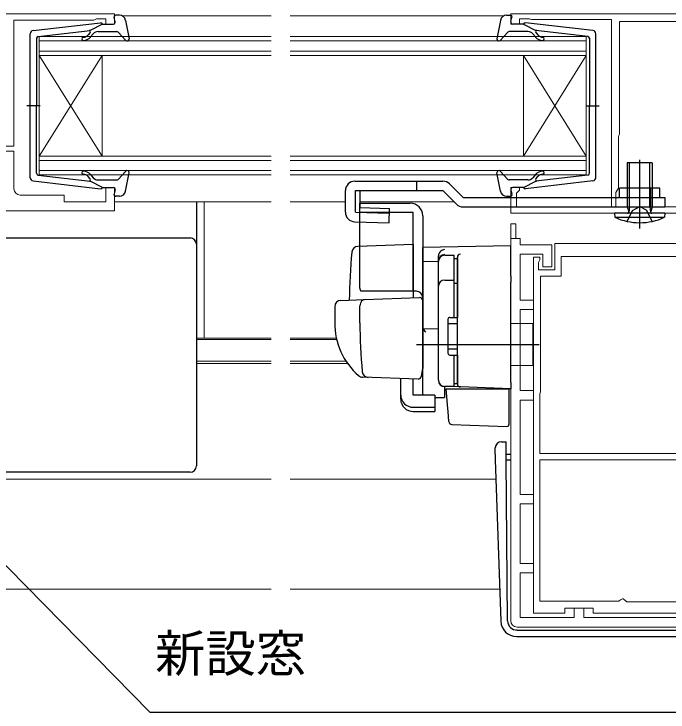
# Model space of a CAD drawing. Units: millimetres, scale not verified. Extents: x -525 to 525, y -783 to 779.
# Drawn here: x -76.5 to 27.5, y -547.3 to -436.3 of the extents above; entities that cross this region are included whole.
import ezdxf
from ezdxf.enums import TextEntityAlignment as Align

# ---------------------------------------------------------------- set-up
doc = ezdxf.new("R2010")
doc.units = ezdxf.units.MM
doc.header["$LTSCALE"] = 4
doc.layers.add('0-2_YKK_11', color=7, linetype='Continuous', lineweight=18)
doc.layers.add('0-4_YKK_12', color=2, linetype='Continuous', lineweight=18)
doc.layers.add('0-5_YKK_13', color=4, linetype='Continuous')
doc.layers.add('0-7_YKK_D', color=6, linetype='Continuous')
doc.styles.add('ＭＳ ゴシック', font='')
doc.styles.get('ＭＳ ゴシック').set_extended_font_data('MS Gothic')

msp = doc.modelspace()

# ---------------------------------------------------------------- linework, layer by layer
at = {"layer": '0-2_YKK_11'}
for p, q in [((-60.465, -467.6), (-88.465, -467.6)), ((2.535, -469.7), (2.535, -532.8)), ((3.535, -533.8), (51.535, -533.8))]:
    msp.add_line(p, q, dxfattribs=at)
for points in [[(-107.465, -436.3), (-60.465, -436.3), (-60.465, -437.9), (-61.865, -437.9), (-61.865, -437.1), (-63.318, -437.1), (-63.541, -437.2), (-63.765, -437.3), (-76.465, -437.3), (-76.465, -457.3), (-80.865, -457.3), (-80.865, -460.1), (-79.165, -460.1), (-79.165, -459.3), (-78.465, -459.3), (-78.465, -461), (-81.465, -461), (-81.765, -460.7), (-82.065, -460.4), (-85.965, -460.4)], [(52.535, -436.3), (2.535, -436.3), (2.535, -437.9), (3.935, -437.9), (3.935, -437.1), (5.503, -437.1), (5.669, -437.15), (5.835, -437.2), (18.535, -437.2), (18.535, -467), (3.435, -467), (3.435, -464.8), (3.635, -464.6), (3.935, -464.3), (3.935, -463.9), (2.535, -463.9), (2.535, -468), (43.235, -468), (43.235, -474), (33.225, -474.525), (33.245, -475.3), (43.535, -475.3)], [(-108.465, -465), (-108.465, -455.3), (-104.465, -455.3), (-104.465, -456.8), (-106.965, -456.8), (-106.965, -458.5), (-88.965, -458.5), (-88.965, -456.9), (-87.465, -456.9), (-87.465, -461.6), (-77.965, -461.6), (-77.965, -459.6), (-79.665, -459.6), (-80.165, -460.1), (-80.865, -460.1), (-80.865, -458.1), (-76.465, -458.1), (-76.465, -464.1)], [(-75.465, -465.1), (-68.465, -465.1), (-68.465, -466.2), (-61.865, -466.2), (-61.865, -463.9), (-60.465, -463.9), (-60.465, -467.6)], [(4.035, -483.3), (6.135, -483.3), (6.135, -481.8), (4.035, -481.8), (4.035, -474.5), (7.635, -474.5), (7.635, -476.5), (9.035, -476.5), (9.035, -473), (4.035, -473), (4.035, -472), (3.335, -472), (3.335, -469.7), (2.535, -469.7)], [(6.135, -531.6), (6.135, -475), (7.135, -475), (7.135, -475.4), (7.035, -475.624), (6.935, -475.847), (6.935, -477), (9.535, -477), (9.535, -472.8), (30.435, -472.8)], [(40.435, -532.3), (14.135, -532.3), (14.135, -530.8), (12.635, -530.8), (12.635, -532.3), (4.035, -532.3), (4.035, -525.2), (6.135, -525.2), (6.135, -523.7), (4.035, -523.7), (4.035, -514.2), (6.135, -514.2), (6.135, -512.7), (4.035, -512.7), (4.035, -497.7), (6.135, -497.7), (6.135, -496.2), (4.035, -496.2), (4.035, -483.3)], [(39.435, -530.8), (39.435, -531.6), (15.635, -531.6), (15.635, -530.8), (11.135, -530.8), (11.135, -531.6), (6.135, -531.6)]]:
    msp.add_lwpolyline(points, dxfattribs=at)
for points in [[(51.335, -470.4), (51.335, -437.5), (19.835, -437.5), (19.835, -455.4), (19.735, -455.624), (19.635, -455.847), (19.635, -464), (19.235, -464.693), (19.235, -467), (44.435, -467), (44.435, -470.4)], [(3.335, -469.7), (3.335, -472), (2.535, -472), (2.535, -469.7)], [(35.535, -506.2), (7.135, -506.2), (7.135, -496.732), (7.185, -496.566), (7.235, -496.4), (7.235, -478), (10.535, -478), (10.535, -474.9), (30.235, -474.9), (30.235, -478.3), (35.535, -478.3), (35.535, -482.68), (35.385, -482.94), (35.235, -483.2), (35.235, -496.4), (35.385, -496.66), (35.535, -496.92)], [(43.535, -507.2), (7.135, -507.2), (7.135, -529.7), (19.719, -529.7), (20.002, -529.5), (20.285, -529.3), (20.385, -529.3), (20.681, -529.55), (20.977, -529.8), (34.693, -529.8), (34.989, -529.55), (35.285, -529.3), (35.385, -529.3), (35.668, -529.5), (35.951, -529.7), (48.535, -529.7), (48.535, -512.4), (45.135, -512.4), (45.135, -508.6), (43.535, -508.6)]]:
    msp.add_lwpolyline(points, close=True, dxfattribs=at)
for centre in [(-75.465, -464.1), (3.535, -532.8)]:
    msp.add_arc(centre, 1, 180.00001, 269.99999, dxfattribs=at)
at = {"layer": '0-4_YKK_12'}
for p, q in [((-59.261, -436.6), (-35.556, -436.6)), ((-32.556, -436.6), (1.429, -436.6)), ((-72.465, -439.9), (-35.556, -439.9)), ((-72.465, -442.9), (-72.465, -439.9)), ((-35.556, -440.6), (-72.465, -440.6)), ((-32.556, -439.9), (14.535, -439.9)), ((14.535, -440.6), (-32.556, -440.6)), ((-72.465, -442.2), (-35.556, -442.2)), ((-72.465, -442.9), (-72.465, -458.9)), ((-72.465, -442.9), (-62.465, -458.9)), ((-72.465, -458.9), (-62.465, -442.9)), ((-35.556, -442.9), (-72.465, -442.9)), ((-62.465, -442.9), (-62.465, -458.9)), ((-32.556, -442.2), (14.535, -442.2)), ((4.535, -442.9), (4.535, -458.9)), ((14.535, -442.9), (4.535, -458.9)), ((14.535, -458.9), (4.535, -442.9)), ((14.535, -442.9), (14.535, -458.9)), ((-72.465, -458.9), (-35.556, -458.9)), ((-72.465, -461.9), (-72.465, -458.9)), ((-35.556, -459.6), (-72.465, -459.6)), ((-32.556, -458.9), (14.535, -458.9)), ((14.535, -459.6), (-32.556, -459.6)), ((-72.465, -461.2), (-35.556, -461.2)), ((-32.556, -461.2), (14.535, -461.2)), ((-35.556, -461.9), (-72.465, -461.9)), ((-68.165, -466.2), (-62.165, -466.2)), ((-60.465, -466.2), (-35.556, -466.2)), ((-46.215, -487.888), (-46.215, -466.2)), ((-32.556, -466.2), (-23.761, -466.2)), ((-21.426, -466.2), (-6.461, -466.2)), ((-47.465, -487.888), (-35.556, -487.888)), ((-47.465, -488.1), (-35.556, -488.1)), ((-32.556, -487.888), (-25.203, -487.888)), ((-32.556, -488.1), (-25.154, -488.1)), ((-47.465, -491.5), (-35.556, -491.5)), ((-32.556, -491.5), (-23.686, -491.5)), ((-47.465, -491.9), (-35.556, -491.9)), ((-32.556, -491.9), (-23.413, -491.9)), ((-108.765, -510.3), (-35.556, -510.3)), ((-32.556, -510.3), (0.162, -510.3)), ((-104.965, -527.8), (-35.556, -527.8)), ((-32.556, -527.8), (0.774, -527.8))]:
    msp.add_line(p, q, dxfattribs=at)
for points in [[(14.535, -439.9), (14.535, -442.9), (-32.556, -442.9)], [(14.535, -458.9), (14.535, -461.9), (-32.556, -461.9)]]:
    msp.add_lwpolyline(points, dxfattribs=at)
at = {"layer": '0-5_YKK_13'}
for p, q in [((-60.376, -437.519), (-60.554, -436.881)), ((-59.696, -436.5), (-60.265, -436.5)), ((-58.713, -437.318), (-58.17, -440.245)), ((0.882, -437.318), (0.339, -440.245)), ((1.865, -436.5), (2.434, -436.5)), ((2.545, -437.519), (2.723, -436.881)), ((-73.423, -438.949), (-62.682, -437.702)), ((-62.365, -437.9), (-64.365, -438.913)), ((-62.365, -437.9), (-60.665, -437.9)), ((4.534, -437.9), (2.834, -437.9)), ((4.534, -437.9), (6.534, -438.913)), ((15.591, -438.949), (4.851, -437.702)), ((-73.865, -462.355), (-73.865, -439.445)), ((-72.6, -439.869), (-64.365, -438.913)), ((-64.352, -439.259), (-64.673, -439.643)), ((-64.29, -439.964), (-63.865, -439.457)), ((-63.099, -439.1), (-60.097, -439.1)), ((-59.876, -439.198), (-58.687, -440.502)), ((2.045, -439.198), (0.855, -440.502)), ((5.267, -439.1), (2.266, -439.1)), ((6.459, -439.964), (6.033, -439.457)), ((6.52, -439.259), (6.842, -439.643)), ((14.768, -439.869), (6.534, -438.913)), ((16.034, -462.355), (16.034, -439.445)), ((-72.865, -440.167), (-72.865, -450.9)), ((15.034, -440.167), (15.034, -450.9)), ((-72.286, -450.9), (-74.417, -450.9)), ((-72.865, -461.633), (-72.865, -450.9)), ((14.454, -450.9), (16.586, -450.9)), ((15.034, -461.633), (15.034, -450.9)), ((23.037, -470.426), (23.037, -459.487)), ((21.416, -467), (21.416, -460)), ((23.287, -460), (22.787, -460)), ((23.037, -460.25), (23.037, -459.75)), ((24.658, -467), (24.658, -460)), ((25.037, -460), (25.037, -467)), ((-64.29, -461.836), (-63.865, -462.343)), ((-59.876, -462.602), (-58.687, -461.298)), ((-58.713, -464.482), (-58.17, -461.555)), ((0.882, -464.482), (0.339, -461.555)), ((2.045, -462.602), (0.855, -461.298)), ((6.459, -461.836), (6.033, -462.343)), ((-73.423, -462.851), (-62.682, -464.098)), ((-72.6, -461.931), (-64.365, -462.887)), ((-64.352, -462.541), (-64.673, -462.157)), ((-62.365, -463.9), (-64.365, -462.887)), ((-63.099, -462.7), (-60.097, -462.7)), ((-22.261, -462.901), (-8.26, -462.901)), ((-12.463, -462.901), (-12.463, -464.401)), ((5.267, -462.7), (2.266, -462.7)), ((4.534, -463.9), (6.534, -462.887)), ((15.591, -462.851), (4.851, -464.098)), ((6.52, -462.541), (6.842, -462.157)), ((14.768, -461.931), (6.534, -462.887)), ((23.037, -467.906), (23.037, -462.347)), ((-62.365, -463.9), (-60.665, -463.9)), ((-7.199, -463.34), (-5.039, -465.5)), ((4.534, -463.9), (2.834, -463.9)), ((19.837, -465.5), (19.837, -464)), ((21.037, -464), (21.037, -467)), ((21.337, -464), (21.337, -467)), ((24.737, -464), (24.737, -467)), ((-60.376, -464.281), (-60.554, -464.919)), ((-23.761, -467.843), (-23.761, -464.401)), ((-23.761, -467.843), (-23.761, -464.401)), ((-22.144, -464.401), (-8.26, -464.401)), ((-22.144, -467.846), (-22.144, -464.401)), ((-21.426, -467.101), (-21.426, -464.401)), ((-8.26, -464.401), (-6.1, -466.561)), ((2.545, -464.281), (2.723, -464.919)), ((-59.696, -465.3), (-60.265, -465.3)), ((-5.039, -465.5), (27.037, -465.5)), ((1.865, -465.3), (2.434, -465.3)), ((27.037, -465.5), (27.037, -467)), ((-21.465, -479.902), (-21.465, -466.402)), ((-21.465, -466.402), (-13.465, -466.402)), ((-21.426, -467.101), (-16.761, -467.234)), ((-16.825, -469.499), (-16.761, -467.234)), ((-5.039, -467), (27.037, -467)), ((21.037, -467), (21.295, -467.733)), ((21.037, -467), (25.037, -467)), ((21.416, -467), (21.305, -467.827)), ((21.892, -467.557), (23.037, -466.948)), ((24.182, -467.557), (23.037, -466.948)), ((24.658, -467), (24.769, -467.827)), ((25.037, -467), (24.778, -467.733)), ((-22.144, -467.846), (-16.782, -467.999)), ((-12.965, -467.902), (-21.465, -467.902)), ((-12.965, -480.402), (-12.965, -467.902)), ((-11.465, -468.402), (-11.465, -492.702)), ((27.037, -468), (19.037, -468)), ((19.037, -468), (19.093, -468.643)), ((21.037, -469.287), (21.892, -467.557)), ((25.037, -469.287), (24.182, -467.557)), ((27.037, -468), (26.981, -468.643)), ((-22.303, -469.342), (-16.825, -469.499)), ((19.093, -468.643), (26.981, -468.643)), ((-91.936, -471.924), (-48.465, -471.924)), ((-47.465, -472.408), (-47.465, -472.922)), ((-47.465, -472.922), (-47.465, -473.92)), ((-12.965, -472.954), (-21.792, -473.262)), ((-12.965, -472.954), (-12.965, -481.454)), ((2.535, -473.202), (-11.465, -473.446)), ((-11.465, -475.675), (-11.465, -473.446)), ((-11.465, -473.903), (-11.465, -473.891)), ((-11.465, -474.103), (-11.465, -473.903)), ((2.535, -477.998), (2.535, -473.202)), ((-8.965, -475.579), (-8.965, -474.785)), ((-7.965, -474.673), (-6.465, -474.673)), ((-6.465, -484.553), (-6.465, -474.653)), ((-6.465, -475.176), (-5.965, -475.176)), ((-5.965, -475.055), (-5.963, -475.014)), ((-5.965, -478.694), (-5.965, -475.055)), ((-5.965, -475.176), (-5.965, -484.553)), ((-11.465, -475.675), (-8.965, -475.64)), ((-8.965, -494.534), (-8.965, -475.579)), ((-8.965, -494.553), (-8.965, -475.673)), ((-5.965, -476.367), (-5.965, -476.82)), ((2.535, -477.998), (2.535, -478.963)), ((-7.965, -478.617), (-6.465, -478.617)), ((-6.465, -479.137), (-5.965, -479.137)), ((-5.965, -479.176), (-5.965, -478.694)), ((-5.965, -494.622), (-5.965, -479.176)), ((2.535, -494.902), (2.535, -478.963)), ((-12.465, -480.402), (-21.331, -480.402)), ((-24.5, -481.857), (-20.713, -481.725)), ((-20.713, -481.725), (-11.982, -481.42)), ((-25.465, -482.856), (-25.465, -485.402)), ((-21.465, -485.402), (-21.465, -482.699)), ((-11.465, -481.919), (-11.465, -492.402)), ((-5.965, -484.402), (-5.965, -483.902)), ((-11.465, -485.702), (-11.465, -485.102)), ((-7.465, -484.853), (-7.465, -490.253)), ((-7.165, -484.553), (-5.965, -484.553)), ((-11.465, -486.702), (-11.465, -486.102)), ((-7.465, -485.553), (-5.965, -485.553)), ((6.035, -485.602), (2.535, -485.541)), ((-8.965, -486.402), (-11.465, -486.445)), ((-11.465, -490.193), (-11.465, -486.447)), ((-11.465, -488.181), (-11.465, -487.217)), ((-11.465, -488.222), (-11.465, -488.181)), ((7.035, -488.901), (-12.465, -488.901)), ((-11.465, -489.702), (-11.465, -489.102)), ((-7.465, -489.553), (-5.965, -489.553)), ((-11.465, -490.702), (-11.465, -490.102)), ((-11.465, -490.702), (-11.465, -490.102)), ((-11.465, -490.702), (-11.465, -490.102)), ((-11.465, -490.702), (-11.465, -492.402)), ((-11.465, -490.702), (-11.465, -492.402)), ((-7.165, -490.553), (-5.965, -490.553)), ((-6.465, -495.553), (-6.465, -490.553)), ((-5.965, -490.553), (-5.965, -495.053)), ((-5.965, -491.102), (-5.965, -490.602)), ((-11.503, -492.656), (-11.697, -493.95)), ((-11.465, -492.402), (-11.503, -492.656)), ((-20.206, -494.096), (-21.054, -494.067)), ((-12.209, -494.376), (-21.038, -494.067)), ((-14.965, -496.909), (-14.965, -494.279)), ((-12.965, -496.909), (-12.965, -494.349)), ((-6.465, -495.053), (-5.965, -495.053)), ((-5.965, -495.122), (-5.965, -494.622)), ((2.535, -494.902), (2.535, -495.902)), ((-5.482, -495.622), (-8, -495.534)), ((-8, -495.534), (-8, -497.319)), ((-6.465, -495.553), (-7.965, -495.553)), ((2.535, -495.902), (-5.482, -495.622)), ((1.535, -495.867), (2.535, -495.902)), ((-14.965, -497.572), (-14.965, -496.909)), ((-9.565, -496.909), (-12.965, -496.909)), ((-9.565, -496.909), (-9.565, -498.853)), ((-9.565, -497.291), (-8, -497.319)), ((-12.965, -499.516), (-9.565, -499.516)), ((-7.449, -499.512), (-7.489, -499.056)), ((-7.308, -501.129), (-7.449, -499.512)), ((2.235, -499.88), (2.235, -501.591)), ((-6.827, -501.585), (1.925, -501.891)), ((1.059, -504.33), (1.774, -504.33)), ((1.059, -504.33), (1.774, -504.33)), ((1.059, -504.33), (1.059, -504.33)), ((1.782, -505.2), (1.774, -504.33)), ((0.024, -506.326), (0.06, -505.294)), ((0.024, -506.326), (0.054, -507.2)), ((0.054, -507.2), (0.951, -532.887)), ((1.791, -506.3), (2.535, -506.3)), ((2.023, -532.813), (1.799, -507.2)), ((1.799, -507.2), (2.535, -507.2)), ((-47.465, -507.767), (-47.465, -508.183)), ((3.522, -534.3), (3.45, -534.3)), ((3.522, -534.3), (51.549, -534.3)), ((3.45, -535.3), (51.621, -535.3))]:
    msp.add_line(p, q, dxfattribs=at)
for points in [[(25.037, -460), (21.037, -460), (21.037, -467)], [(26.237, -465.5), (26.237, -464), (19.837, -464)], [(25.037, -464), (25.037, -465.5), (25.037, -467)], [(-47.465, -466.2), (-47.465, -466.785), (-47.465, -472.408)], [(-47.465, -473.92), (-47.465, -497.907), (-47.465, -501.171), (-47.465, -507.767)], [(-11.465, -487.217), (-11.465, -486.853), (-11.465, -475.675)], [(6.035, -485.602), (6.035, -492.202), (2.535, -492.263)], [(-11.465, -496.767), (-11.465, -491.023), (-11.465, -490.193)], [(-7.489, -499.056), (-7.765, -495.902), (-7.734, -495.902)], [(-7.734, -495.902), (2.235, -495.902), (2.235, -499.244), (2.235, -499.88)], [(-12.965, -498.853), (-9.565, -498.853), (-9.565, -499.516)], [(1.799, -507.2), (1.786, -505.683), (1.782, -505.2)], [(-48.465, -509.185), (-111.965, -509.185), (-111.965, -508.765)]]:
    msp.add_lwpolyline(points, dxfattribs=at)
for centre, radius, start, end in [((-60.265, -436.8), 0.3, 90, 195.56536), ((-59.696, -437.5), 1, 10.51214, 90), ((1.865, -437.5), 1, 90, 169.48786), ((2.434, -436.8), 0.3, 344.43464, 90), ((-62.648, -438), 0.3, 19.47122, 96.62089), ((-60.665, -437.6), 0.3, 270, 15.56536), ((2.834, -437.6), 0.3, 164.43464, 270), ((4.817, -438), 0.3, 83.37911, 160.52878), ((-73.365, -439.445), 0.5, 96.62089, 180), ((-65.439, -439), 1, 270, 319.99999), ((-64.505, -439.131), 0.2, 319.99999, 96.62089), ((-63.099, -440.1), 1, 90, 139.99999), ((-60.097, -439.4), 0.3, 42.35531, 90), ((2.266, -439.4), 0.3, 90, 137.64469), ((5.267, -440.1), 1, 40.00001, 90), ((6.673, -439.131), 0.2, 83.37911, 220.00001), ((7.608, -439), 1, 220.00001, 270), ((15.534, -439.445), 0.5, 0, 83.37911), ((-72.565, -440.167), 0.3, 96.62089, 180), ((-65.439, -440.25), 0.25, 90, 270), ((-65.439, -439), 1.5, 270, 319.99999), ((-58.465, -440.3), 0.3, 222.35531, 10.51214), ((0.634, -440.3), 0.3, 169.48786, 317.64469), ((7.608, -439), 1.5, 220.00001, 270), ((7.608, -440.25), 0.25, 270, 90), ((14.734, -440.167), 0.3, 0, 83.37911), ((-72.565, -461.633), 0.3, 180, 263.37911), ((-65.439, -461.55), 0.25, 90, 270), ((-65.439, -462.8), 1.5, 40.00001, 90), ((-65.439, -462.8), 1, 40.00001, 90), ((-58.465, -461.5), 0.3, 349.48786, 137.64469), ((0.634, -461.5), 0.3, 42.35531, 190.51214), ((7.608, -462.8), 1.5, 90, 139.99999), ((7.608, -462.8), 1, 90, 139.99999), ((7.608, -461.55), 0.25, 270, 90), ((14.734, -461.633), 0.3, 276.62089, 0), ((-73.365, -462.355), 0.5, 180, 263.37911), ((-64.505, -462.669), 0.2, 263.37911, 40.00001), ((-63.099, -461.7), 1, 220.00001, 270), ((-60.097, -462.4), 0.3, 270, 317.64469), ((-22.261, -464.401), 1.5, 90, 180), ((-8.26, -464.401), 1.5, 45, 90), ((2.266, -462.4), 0.3, 222.35531, 270), ((5.267, -461.7), 1, 270, 319.99999), ((6.673, -462.669), 0.2, 139.99999, 276.62089), ((15.534, -462.355), 0.5, 276.62089, 0), ((-62.648, -463.8), 0.3, 263.37911, 340.52878), ((-60.665, -464.2), 0.3, 344.43464, 90), ((2.834, -464.2), 0.3, 90, 195.56536), ((4.817, -463.8), 0.3, 199.47122, 276.62089), ((-60.265, -465), 0.3, 164.43464, 270), ((-59.696, -464.3), 1, 270, 349.48786), ((1.865, -464.3), 1, 190.51214, 270), ((2.434, -465), 0.3, 270, 15.56536), ((-13.465, -468.402), 2, 0, 90), ((-5.039, -465.5), 1.5, 225, 270), ((-22.261, -467.843), 1.5, 180, 268.36342), ((21.107, -467.8), 0.2, 270, 19.42185), ((24.967, -467.8), 0.2, 160.57815, 270), ((23.037, -460), 9.5, 245.47227, 294.52773), ((-48.464, -472.923), 0.999, 0.05348, 90.05355), ((-21.757, -474.262), 1, 92, 175.1492), ((-7.965, -474.784), 1, 128.57221, 180), ((-7.958, -474.791), 1.01, 92.39285, 128.65936), ((91.835, -483.902), 115, 175.1492, 178.95761), ((-7.967, -475.579), 0.998, 91.87521, 180.01759), ((-7.965, -475.673), 1, 90, 180), ((-5.397, -475.065), 0.569, 98.65414, 174.87867), ((-7.965, -479.617), 1, 90, 180), ((-20.465, -479.902), 1, 180, 210), ((-12.465, -481.402), 1, 0, 90), ((-20.465, -482.699), 1, 92, 180), ((-11.965, -481.919), 0.5, 0, 92), ((-24.465, -482.856), 1, 92, 180), ((-7.165, -484.853), 0.3, 90, 180), ((-14.465, -485.501), 11, 179.4814, 229.17186), ((59.535, -485.39), 81, 180.00856, 185.53061), ((-16.457, -492.33), 7.716, 44.7071, 49.68108), ((-7.165, -490.253), 0.3, 180, 270), ((-21.003, -493.068), 1, 229.17186, 268), ((-20.093, -493.1), 1, 185.53061, 268), ((-12.192, -493.876), 0.5, 268, 351.46923), ((-7.965, -494.534), 1, 180, 268), ((-7.965, -494.553), 1, 180, 270), ((-5.465, -495.122), 0.5, 180, 268), ((-10.965, -496.767), 0.5, 180, 196.57035), ((-6.81, -501.086), 0.5, 185, 268.02699), ((1.935, -501.591), 0.3, 268, 0), ((3.45, -532.8), 2.5, 182, 270), ((3.522, -532.8), 1.5, 180.5, 270)]:
    msp.add_arc(centre, radius, start, end, dxfattribs=at)
for centre, major_axis, ratio, start_param, end_param in [((-12.965, -496.909), (2, 0), 0.971846, 3.1415927, 4.712389), ((-12.965, -497.572), (2, 0), 0.971846, 3.1415927, 4.712389), ((1.059, -505.329), (-1, -0.017), 0.999086, 4.6949696, 6.2307156), ((-48.465, -508.183), (0, -1.002), 0.998135, 6.2831853, 7.8539816)]:
    msp.add_ellipse(centre, major_axis=major_axis, ratio=ratio, start_param=start_param, end_param=end_param, dxfattribs=at)
at = {"layer": '0-7_YKK_D'}
msp.add_lwpolyline([(-107.328, -493.924), (-105.54, -495.743), (-54.852, -547.324), (57.537, -547.324)], dxfattribs=at)

# ---------------------------------------------------------------- texts
at = {"layer": '0-7_YKK_D', "style": 'ＭＳ ゴシック'}
msp.add_text('新設窓', height=5.865, dxfattribs=at).set_placement((-54.027, -542.687), align=Align.BOTTOM_LEFT)

doc.saveas('drawing.dxf')
